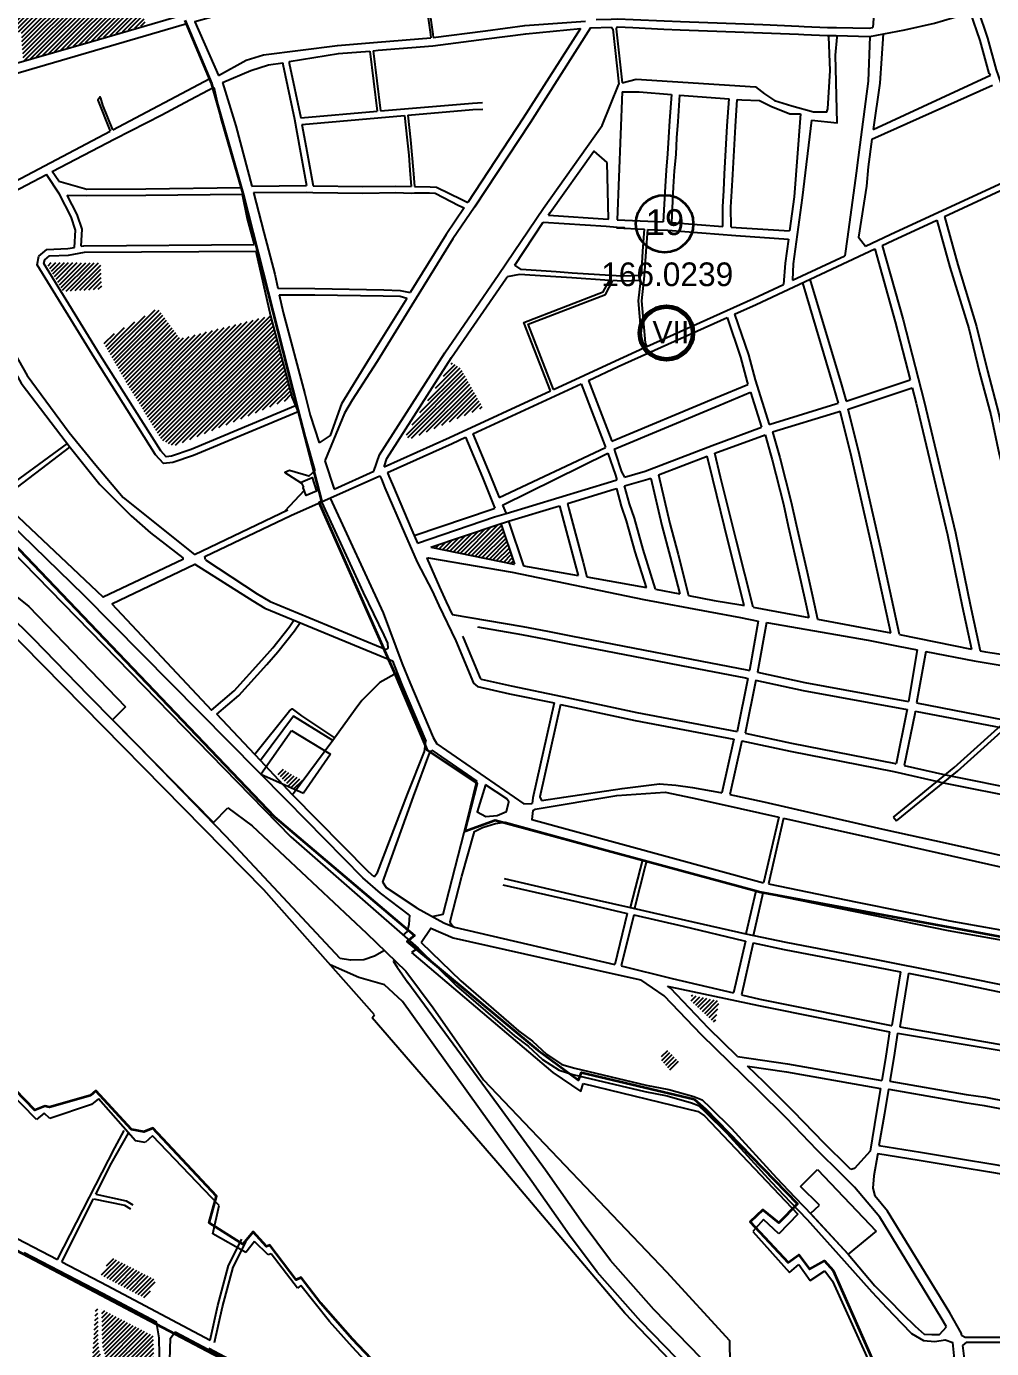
# Model space of a CAD drawing. Header units: millimetres. Extents: x 1378883 to 1389511, y 5662980 to 5673292.
# Drawn here: x 1385648 to 1386832, y 5666793 to 5668416 of the extents above; entities that cross this region are included whole.
import ezdxf
from ezdxf.enums import TextEntityAlignment as Align

# ---------------------------------------------------------------- set-up
doc = ezdxf.new("R2010")
doc.units = ezdxf.units.MM
doc.layers.add('_5Інше', color=252, linetype='Continuous', lineweight=25)
for name, color, linetype in [('N-raion', 1, 'Continuous'), ('zona', 3, 'Continuous'), ('вулиці', 7, 'Continuous'), ('ВулНазва', 7, 'Continuous'), ('КартаСкан', 252, 'Continuous'), ('район', 6, 'Continuous')]:
    doc.layers.add(name, color=color, linetype=linetype)
doc.layers.get('ВулНазва').off()
picture_1 = doc.add_image_def('image1.tif', size_in_pixel=(29607, 29619))
pattern_1 = [(45, (2.4066, 2.8008), (-2.6516504294, 2.6516504294), [])]

# ---------------------------------------------------------------- blocks, each defined once
blk = doc.blocks.new('ЛвЗд')
at = {"layer": '_5Інше', "color": 204, "linetype": 'Continuous'}
for points in [[(48641.138, 25591.431), (49033.371, 25184.782)], [(48622.86, 25542.968), (48713.65, 25469.573)], [(48713.65, 25469.573), (48831.494, 25345.779)], [(49000, 25120), (48681.568, 25447.682)], [(48831.494, 25345.779), (48815.342, 25330.071)], [(48815.342, 25330.071), (48938.712, 25203.236)], [(48997.16, 25262.27), (49034.841, 25315.663)], [(49034.841, 25315.663), (49082.917, 25286.121)], [(49082.917, 25286.121), (49049.244, 25238.514)], [(48997.16, 25262.27), (49049.244, 25238.514)], [(48938.712, 25203.236), (48956.502, 25220.957)], [(48956.502, 25220.957), (48986.086, 25198.77)], [(48986.086, 25198.77), (49125.61, 25066.186)], [(49033.371, 25184.782), (49188.751, 25047.394)], [(49134.943, 24965.646), (49000, 25120)], [(49125.61, 25066.186), (49173.432, 25019.292)], [(49188.751, 25047.394), (49180.56, 25042.065)], [(49180.56, 25042.065), (49353.402, 24893.765)], [(49173.432, 25019.292), (49206.986, 24974.155)], [(49132.126, 24962.118), (49134.943, 24965.646)], [(49206.986, 24974.155), (49268.246, 24885.364)], [(49290.166, 24776.518), (49132.126, 24962.118)], [(48719.222, 24839.556), (48646.255, 24915.233)], [(49268.246, 24885.364), (49491.284, 24648.05)], [(49353.402, 24893.765), (49387.622, 24870.182)], [(49387.622, 24870.182), (49390.55, 24879.94)], [(49390.55, 24879.94), (49531.074, 24844.892)], [(48787, 24857.75), (48735.75, 24840.75)], [(48795.5, 24864.75), (48787, 24857.75)], [(48840.5, 24813), (48795.5, 24864.75)], [(48728.81, 24847.387), (48719.222, 24839.556)], [(48735.75, 24840.75), (48728.81, 24847.387)], [(49531.074, 24844.892), (49539.024, 24839.537)], [(49539.024, 24839.537), (49652.973, 24717.991)], [(48852.5, 24810.75), (48840.5, 24813)], [(48861.75, 24819), (48852.5, 24810.75)], [(48942.75, 24733), (48861.75, 24819)], [(49439.983, 24597.689), (49290.166, 24776.518)], [(49656.431, 24752.084), (49677.277, 24772.591)], [(49677.277, 24772.591), (49748.833, 24696.39)], [(49679.603, 24728.718), (49656.431, 24752.084)], [(48935, 24698), (48942.75, 24733)], [(49668.347, 24718.814), (49679.603, 24728.718)], [(49610.517, 24711.548), (49597.614, 24697.073)], [(49629.37, 24694.074), (49610.517, 24711.548)], [(49652.973, 24717.991), (49629.37, 24694.074)], [(49714.428, 24668.567), (49668.347, 24718.814)], [(48975.043, 24674.971), (48935, 24698)], [(49597.614, 24697.073), (49642.163, 24646.453)], [(49748.833, 24696.39), (49714.428, 24668.567)], [(48986.09, 24688.418), (48975.043, 24674.971)], [(49002.706, 24671.757), (48986.09, 24688.418)], [(49006.204, 24673.005), (49002.706, 24671.757)], [(49038.507, 24630.974), (49006.204, 24673.005)], [(49491.284, 24648.05), (49568.141, 24563.491)], [(49642.163, 24646.453), (49653.559, 24656.384)], [(49653.559, 24656.384), (49667.648, 24636.459)], [(49667.648, 24636.459), (49685.365, 24648.12)], [(49685.365, 24648.12), (49694.982, 24635.408)], [(49042.533, 24634.23), (49038.507, 24630.974)], [(49077.394, 24589.563), (49042.533, 24634.23)], [(49694.982, 24635.408), (49744.118, 24525.272)], [(49504.002, 24529.651), (49439.983, 24597.689)], [(49105.551, 24558.086), (49077.394, 24589.563)], [(49568.141, 24563.491), (49568.415, 24534.546)], [(49162.624, 24495.25), (49105.551, 24558.086)]]:
    blk.add_lwpolyline(points, dxfattribs=at)

msp = doc.modelspace()

# ---------------------------------------------------------------- hatches: boundary and pattern name
at = {"layer": 'вулиці', "lineweight": -2}
h = msp.add_hatch(dxfattribs=at)
h.set_pattern_fill('ANSI31', color=5, scale=30, style=0)
h.set_pattern_definition(pattern_1)
h.paths.add_polyline_path([(1385644.2, 5668373.9), (1385750.7, 5668405.2), (1385795.1, 5668418.4), (1385730.5, 5668595.2), (1385663.1, 5668585), (1385628.6, 5668579), (1385626.8, 5668617.7), (1385542.9, 5668607.7), (1385540, 5668604.6), (1385544.9, 5668500.8), (1385550.2, 5668402.9), (1385553.8, 5668401.8), (1385584, 5668404.7), (1385641.8, 5668410)])
h.paths.add_polyline_path([(1385633.7, 5668501.5), (1385668.7, 5668501.5), (1385668.7, 5668509), (1385633.7, 5668509)], flags=24)
h = msp.add_hatch(dxfattribs=at)
h.set_pattern_fill('ANSI31', color=12, scale=30, style=0)
h.set_pattern_definition(pattern_1)
h.paths.add_polyline_path([(1385716.9, 5668092.4), (1385740.6, 5668093.7), (1385739.1, 5668126), (1385733.9, 5668126), (1385695.6, 5668126.3), (1385691.1, 5668126.5), (1385676.9, 5668126.2), (1385674.7, 5668122.6), (1385693.2, 5668091.2)])
h.paths.add_polyline_path([(1385691.6, 5668104.4), (1385730.8, 5668104.4), (1385730.8, 5668109.4), (1385691.6, 5668109.4)], flags=24)
h.paths.add_polyline_path([(1385678.8, 5668113.4), (1385825.4, 5668118.1), (1385824.6, 5668142.1), (1385678.1, 5668137.4)], flags=9)
h = msp.add_hatch(dxfattribs=at)
h.set_pattern_fill('ANSI31', color=5, scale=30, style=0)
h.set_pattern_definition(pattern_1)
h.paths.add_polyline_path([(1385809.4, 5668070.1), (1385751.1, 5668036.4), (1385751.8, 5668035.3), (1385742, 5668029.4), (1385771.5, 5667978.1), (1385814, 5667908.7), (1385828.3, 5667901.1), (1385836.3, 5667904.1), (1385974.3, 5667960.2), (1385947.4, 5668061.1), (1385836.7, 5668032.8)])
h.paths.add_polyline_path([(1385822.7, 5667974.5), (1385872.7, 5667974.5), (1385872.7, 5667982), (1385822.7, 5667982)], flags=24)
h = msp.add_hatch(dxfattribs=at)
h.set_pattern_fill('ANSI31', color=5, scale=30, style=0)
h.set_pattern_definition(pattern_1)
h.paths.add_polyline_path([(1386163.1, 5667928.9), (1386208.2, 5667948.4), (1386185.4, 5667988.8), (1386181.1, 5667996.5), (1386170.4, 5668003.5), (1386113.9, 5667915.8), (1386117.1, 5667909.1)])
h.paths.add_polyline_path([(1386129.1, 5667950.7), (1386212, 5667950.7), (1386212, 5667959.4), (1386129.1, 5667959.4)], flags=9)
h = msp.add_hatch(dxfattribs=at)
h.set_pattern_fill('ANSI31', color=5, scale=30, style=0)
h.set_pattern_definition(pattern_1)
h.paths.add_polyline_path([(1386144.3, 5667776.8), (1386246.8, 5667756), (1386230.1, 5667805.9)])
h.paths.add_polyline_path([(1386191, 5667775.4), (1386221.4, 5667775.4), (1386221.4, 5667781.6), (1386191, 5667781.6)], flags=24)
h = msp.add_hatch(dxfattribs=at)
h.set_pattern_fill('ANSI31', color=2, scale=30, style=0)
h.set_pattern_definition(pattern_1)
h.paths.add_polyline_path([(1385961.7, 5667505.2), (1385956.9, 5667498.1), (1385972.8, 5667481.7), (1385979.1, 5667478.8), (1385987.4, 5667490.1)])
h.paths.add_polyline_path([(1385950, 5667487.7), (1386000, 5667487.7), (1386000, 5667495.2), (1385950, 5667495.2)], flags=9)
h.paths.add_polyline_path([(1385977.7, 5667446.3), (1386083.2, 5667601.9), (1386063.3, 5667615.3), (1385957.8, 5667459.7)], flags=9)
h = msp.add_hatch(dxfattribs=at)
h.set_pattern_fill('ANSI31', color=2, scale=30, style=0)
h.set_pattern_definition(pattern_1)
h.paths.add_polyline_path([(1386464.6, 5667227.1), (1386463.1, 5667220.5), (1386493, 5667192.5), (1386498.4, 5667219.7)])
h.paths.add_polyline_path([(1386435.9, 5667210.2), (1386520.1, 5667210.2), (1386520.1, 5667215.2), (1386435.9, 5667215.2)], flags=9)
h = msp.add_hatch(dxfattribs=at)
h.set_pattern_fill('ANSI31', color=12, scale=30, style=0)
h.set_pattern_definition(pattern_1)
h.paths.add_polyline_path([(1386437.4, 5667135), (1386449, 5667144.9), (1386439.8, 5667154.5), (1386433.7, 5667160.2), (1386428.8, 5667156.2), (1386426.3, 5667148.2)])
h.paths.add_polyline_path([(1386418.9, 5667149), (1386458.1, 5667149), (1386458.1, 5667154), (1386418.9, 5667154)], flags=9)
h = msp.add_hatch(dxfattribs=at)
h.set_pattern_fill('ANSI31', color=2, scale=30, style=0)
h.set_pattern_definition(pattern_1)
h.paths.add_polyline_path([(1385807.3, 5666877.1), (1385751.9, 5666905.3), (1385740.2, 5666883.1), (1385795.2, 5666854.1)])
h.paths.add_polyline_path([(1385747.9, 5666878.5), (1385795.4, 5666878.5), (1385795.4, 5666886), (1385747.9, 5666886)], flags=25)
h = msp.add_hatch(dxfattribs=at)
h.set_pattern_fill('ANSI31', color=12, scale=30, style=0)
h.set_pattern_definition(pattern_1)
h.paths.add_polyline_path([(1385722.6, 5666689.3), (1385711.1, 5666690.1), (1385709.4, 5666654.2), (1385706.1, 5666605.2), (1385719.7, 5666601.8), (1385753.8, 5666593.4), (1385755.5, 5666598.3), (1385764.6, 5666595.3), (1385765.6, 5666601.7), (1385764.3, 5666617.9), (1385762.8, 5666624.8), (1385746.6, 5666624.7), (1385746.2, 5666705.2), (1385746.1, 5666716.5), (1385746, 5666726.5), (1385755.2, 5666726.6), (1385736.4, 5666796.1), (1385735.8, 5666843.2), (1385733.2, 5666844.2), (1385729.2, 5666782.3), (1385727.9, 5666762.1), (1385726.2, 5666737.8), (1385724.9, 5666728.6), (1385724.5, 5666718.1), (1385724.3, 5666711.5)])
h.paths.add_polyline_path([(1385710, 5666646.3), (1385746.3, 5666646.3), (1385746.3, 5666655), (1385710, 5666655)], flags=24)
h.paths.add_polyline_path([(1385702, 5666655.8), (1385752, 5666655.8), (1385752, 5666663.3), (1385702, 5666663.3)], flags=9)
h = msp.add_hatch(dxfattribs=at)
h.set_pattern_fill('ANSI31', color=12, scale=30, style=0)
h.set_pattern_definition(pattern_1)
h.paths.add_polyline_path([(1385804, 5666808.6), (1385741.6, 5666840.9), (1385740.6, 5666841.3), (1385741.4, 5666796.8), (1385760.3, 5666726.6), (1385774.7, 5666726.6), (1385774.7, 5666700.8), (1385805.2, 5666700.9), (1385804.9, 5666728.3), (1385804.7, 5666752.9), (1385804.8, 5666752.9)])
h.paths.add_polyline_path([(1385756.6, 5666775.6), (1385792.9, 5666775.6), (1385792.9, 5666784.4), (1385756.6, 5666784.4)], flags=24)
h.paths.add_polyline_path([(1385748.7, 5666785.1), (1385798.7, 5666785.1), (1385798.7, 5666792.6), (1385748.7, 5666792.6)], flags=24)

# ---------------------------------------------------------------- linework, layer by layer
at = {"layer": 'N-raion', "color": 1, "lineweight": 35}
msp.add_circle((1386431.1, 5668174), 35.2, dxfattribs=at)
at = {"layer": 'zona', "color": 3, "lineweight": 60}
msp.add_circle((1386433.3, 5668039.8), 32.5, dxfattribs=at)
at = {"layer": 'вулиці', "color": 7}
for points in [[(1386129.6, 5668505.1), (1386097.3, 5668493.7), (1386078.5, 5668488.8), (1386046.9, 5668478.6), (1385996.9, 5668461.4), (1385964.6, 5668449.2), (1385922.6, 5668440.6), (1385896.5, 5668433.5), (1385854.8, 5668421.9), (1385883.7, 5668356)], [(1386129.6, 5668505.1), (1386132.6, 5668483.5), (1386138.4, 5668443.4), (1386143.7, 5668406.2), (1386144.3, 5668402.4)], [(1386132.4, 5668506.1), (1386135.6, 5668483.9), (1386141.3, 5668443.8), (1386146.6, 5668406.6), (1386147.3, 5668402.7)], [(1385838.7, 5668429.5), (1385726.6, 5668397), (1385590.3, 5668357.6), (1385567.4, 5668349.1), (1385495.2, 5668311.4), (1385482.2, 5668323.4), (1385500.1, 5668387.4), (1385510.5, 5668464.5), (1385507.3, 5668497.1)], [(1386692, 5668487.8), (1386686.7, 5668414.8)], [(1386877, 5668239.3), (1386867.1, 5668258.9), (1386843.8, 5668347.8), (1386838.5, 5668362.8), (1386827.7, 5668401.8), (1386815.8, 5668437), (1386811, 5668447.5), (1386807.8, 5668460.1)], [(1386147.3, 5668402.7), (1386211.2, 5668410.9), (1386259.8, 5668417.2), (1386334.2, 5668422.7)], [(1386347.1, 5668424.9), (1386365.7, 5668425.3), (1386373.2, 5668425.7), (1386392.5, 5668424.9), (1386430.7, 5668422.9), (1386450.5, 5668422.2), (1386551.6, 5668418.4), (1386596, 5668416.5), (1386602.2, 5668416.3), (1386630.9, 5668415.1), (1386641.9, 5668415.1), (1386682.2, 5668414), (1386686.7, 5668414.8)], [(1386373.3, 5668415.7), (1386392.1, 5668414.9), (1386430.2, 5668412.9), (1386450.1, 5668412.2), (1386551.2, 5668408.4), (1386595.5, 5668406.6), (1386601.8, 5668406.3), (1386630.7, 5668405.1), (1386641.7, 5668405.1), (1386683, 5668404), (1386725.8, 5668411.9), (1386762.2, 5668420.1), (1386806.5, 5668433.3)], [(1386830.9, 5668356.3), (1386829.4, 5668358.6), (1386818.1, 5668398.9), (1386806.5, 5668433.3)], [(1385753.9, 5668289.4), (1385873.1, 5668352.3), (1385845.1, 5668419.3), (1385577.5, 5668341.4)], [(1386340.1, 5668414.7), (1386266, 5668297.9), (1386197.9, 5668194.5), (1386171.4, 5668155.3), (1386121.1, 5668073.8), (1386078.5, 5668004.8), (1386047.9, 5667957.4), (1386038.5, 5667941.6), (1386014.4, 5667882.8)], [(1386073.5, 5668386.4), (1386079.8, 5668386.9), (1386146.9, 5668392.6), (1386212.4, 5668401), (1386260.8, 5668407.3), (1386328, 5668413.8)], [(1386328, 5668413.8), (1386257.6, 5668303.4), (1386189.6, 5668200.1)], [(1386340.1, 5668414.7), (1386366.1, 5668415.3)], [(1386366.1, 5668415.3), (1386367.4, 5668413), (1386374.9, 5668345.3)], [(1386373.3, 5668415.7), (1386371.7, 5668413.4), (1386379, 5668347.1)], [(1386699.3, 5668407), (1386695.2, 5668346.4), (1386686.9, 5668289.8)], [(1385883.7, 5668356), (1385917.6, 5668375), (1385938.8, 5668381.4), (1386029.9, 5668392.8), (1386079, 5668396.9), (1386144.3, 5668402.4)], [(1386379, 5668347.1), (1386396.2, 5668351.6), (1386542.5, 5668341.9), (1386553.6, 5668333.3), (1386565.9, 5668325.1), (1386587.4, 5668318.7), (1386613.9, 5668311.2), (1386630, 5668311.2), (1386631.2, 5668315.1), (1386634.1, 5668362.1), (1386632.8, 5668403.6), (1386633.1, 5668405.1)], [(1386611.2, 5668301.2), (1386643, 5668297.8), (1386641, 5668380.8), (1386642.9, 5668402.9), (1386642.9, 5668403.3)], [(1386683, 5668404), (1386680.8, 5668349), (1386668.6, 5668255.4), (1386666.1, 5668236.2), (1386655.5, 5668158.1), (1386652.3, 5668134.7)], [(1385970.4, 5668373), (1386031, 5668382.8), (1386069.5, 5668386)], [(1385970.4, 5668373), (1385970.6, 5668371.2), (1385984.6, 5668303.8)], [(1386069.5, 5668386), (1386078.4, 5668312.1)], [(1386073.5, 5668386.4), (1386082.4, 5668312.5)], [(1385888.6, 5668347.2), (1385923.3, 5668362.3), (1385945.3, 5668368.9), (1385962.5, 5668371.7)], [(1385962.5, 5668371.7), (1385962.7, 5668369.9), (1385976.8, 5668302.2), (1385983.5, 5668266), (1385991.8, 5668220.9)], [(1385577.5, 5668341.4), (1385576.3, 5668334.3), (1385577.7, 5668328.7), (1385633.7, 5668226), (1385750.8, 5668287.8)], [(1385679.8, 5668238.1), (1385756.7, 5668278.4), (1385814.1, 5668307.8), (1385842.3, 5668322.8), (1385878, 5668341.5)], [(1385878, 5668341.5), (1385886.8, 5668303), (1385911.1, 5668218.3)], [(1385888.6, 5668347.2), (1385904.9, 5668294.1), (1385924.5, 5668220.2)], [(1386074.4, 5667870.1), (1386081.3, 5667890.2), (1386161.4, 5668015.4), (1386227.9, 5668111.9), (1386282.4, 5668193.3), (1386354.6, 5668294.7), (1386374.9, 5668345.3)], [(1386685.2, 5668277.9), (1386833.6, 5668344.2)], [(1386686.9, 5668289.8), (1386830.9, 5668356.3)], [(1385753.9, 5668289.4), (1385741.8, 5668319.4), (1385739.5, 5668328), (1385738.6, 5668329.9), (1385735.6, 5668325.6), (1385750.8, 5668287.8)], [(1386379.1, 5668335.9), (1386373.1, 5668178.8)], [(1386379.1, 5668335.9), (1386399.7, 5668335.8), (1386439.4, 5668332.8)], [(1386439.4, 5668332.8), (1386437.2, 5668300.2), (1386435.9, 5668279.9), (1386434.7, 5668259.7), (1386433.1, 5668239.7), (1386431.8, 5668219.8), (1386429.5, 5668176.2)], [(1386449.4, 5668332.1), (1386447.2, 5668299.5), (1386445.9, 5668279.3), (1386444.7, 5668259), (1386443, 5668238.9), (1386441.8, 5668219.2), (1386439.5, 5668175.6)], [(1386449.4, 5668332), (1386510.3, 5668327.4)], [(1386502.6, 5668170.7), (1386502.5, 5668194.6), (1386503.8, 5668214.6), (1386504.8, 5668234.8), (1386508, 5668294.1), (1386510.3, 5668327.4)], [(1386512.6, 5668169.9), (1386512.5, 5668194.3), (1386513.7, 5668214), (1386514.8, 5668234.3), (1386518, 5668293.5), (1386520.3, 5668326.7)], [(1386520.3, 5668326.7), (1386525.9, 5668326.2), (1386547.7, 5668325.1), (1386561.6, 5668318.5), (1386584.6, 5668309), (1386597.8, 5668308.9), (1386597.8, 5668308.9)], [(1385984.6, 5668303.8), (1386078.4, 5668312.1)], [(1386082.4, 5668312.5), (1386195.4, 5668322.2), (1386207.6, 5668322.7)], [(1386116.1, 5668307.4), (1386195.9, 5668314.2), (1386207.9, 5668314.7)], [(1386597.8, 5668308.9), (1386590, 5668206.9), (1386584.4, 5668165.1)], [(1385986.1, 5668295.9), (1386079.1, 5668304.2), (1386112.1, 5668307)], [(1385986.1, 5668295.9), (1385991.4, 5668267.4), (1385999.7, 5668222.4), (1386000, 5668220.5)], [(1386112.1, 5668307), (1386115.3, 5668276.7), (1386117.1, 5668258.2), (1386118.7, 5668239.9), (1386120.1, 5668219.6)], [(1386116.1, 5668307.4), (1386119.3, 5668277.1), (1386121.1, 5668258.6), (1386122.7, 5668240.2), (1386124.1, 5668219.8)], [(1386611.2, 5668301.2), (1386599.9, 5668205.7), (1386589, 5668124.6), (1386587.9, 5668104.6)], [(1386685.2, 5668277.9), (1386680.9, 5668243.7), (1386679, 5668220.3), (1386669.2, 5668157.3), (1386677.8, 5668146.6)], [(1386288.5, 5668184.4), (1386290.6, 5668187.6), (1386344.3, 5668262.9), (1386360.4, 5668249.3)], [(1386360.4, 5668249.3), (1386361.8, 5668179.6)], [(1386774.4, 5668182.7), (1386905.8, 5668243.8)], [(1385548.5, 5668168.9), (1385647.8, 5668221.4), (1385672.7, 5668234.4)], [(1385707.1, 5668144.9), (1385708.4, 5668166.2), (1385703, 5668182.3), (1385688.5, 5668210.3), (1385672.7, 5668234.4)], [(1385687.7, 5668226.1), (1385679.8, 5668238.1)], [(1386677.8, 5668146.6), (1386707.9, 5668160.7), (1386868, 5668235)], [(1385687.7, 5668226.1), (1385722.1, 5668216.6), (1385794.7, 5668216.9), (1385911.1, 5668218.3)], [(1385924.5, 5668220.2), (1385991.8, 5668220.9)], [(1385926.6, 5668212.3), (1385991.6, 5668212.9), (1385999.7, 5668212.5), (1386060.8, 5668211.6), (1386101.3, 5668212.3), (1386120.1, 5668211.6), (1386124.2, 5668211.8), (1386142.5, 5668211.9), (1386149.6, 5668211.7), (1386178.8, 5668196.5), (1386185.1, 5668193.4)], [(1385926.6, 5668212.3), (1385939.4, 5668163.1), (1385952.7, 5668112.2), (1385956.5, 5668094.8)], [(1386000, 5668220.5), (1386060.8, 5668219.6), (1386101.4, 5668220.3), (1386120.1, 5668219.6)], [(1386124.1, 5668219.8), (1386143.5, 5668219.2), (1386151.2, 5668219), (1386182.2, 5668203.7), (1386189.6, 5668200.1)], [(1385698.1, 5668209.1), (1385722, 5668208.6), (1385794.7, 5668208.9), (1385912.7, 5668210.3)], [(1385715.2, 5668146.3), (1385716.4, 5668167.3), (1385710.3, 5668185.4), (1385698.1, 5668209.1)], [(1385912.7, 5668210.3), (1385918.8, 5668179.9), (1385927.4, 5668148.4)], [(1385967.5, 5667465.7), (1385719, 5667717.7), (1385533.2, 5667897.9), (1385360.4, 5668049), (1385287.4, 5668103.8), (1385248.1, 5668130.8), (1385207.4, 5668153.7), (1385167.2, 5668172.5), (1385154, 5668176.3), (1385141.1, 5668179), (1385130.3, 5668172), (1385126.9, 5668165.8)], [(1386185.1, 5668193.4), (1386163, 5668160.7), (1386119.1, 5668089.6)], [(1386288.5, 5668184.4), (1386361.8, 5668179.6), (1386361.8, 5668179.6)], [(1386373.1, 5668178.8), (1386429.5, 5668176.2)], [(1386698.2, 5668147.3), (1386711.2, 5668153.4), (1386765.2, 5668178.5)], [(1386765.2, 5668178.5), (1386781.1, 5668120.7), (1386804.2, 5668045.2), (1386817.6, 5667990.9), (1386831.2, 5667939.3), (1386841.6, 5667890.9), (1386854.2, 5667842.6), (1386863.1, 5667793.7), (1386882.1, 5667696.1), (1386894.3, 5667636.1)], [(1386774.4, 5668182.7), (1386790.7, 5668123.5), (1386813.9, 5668047.8), (1386827.3, 5667993.4), (1386840.9, 5667941.7), (1386851.4, 5667893.3), (1386861.5, 5667854.2)], [(1385365.3, 5668063.8), (1385363.9, 5668069.5), (1385365.4, 5668075.5), (1385366.8, 5668077.1), (1385536.8, 5668164.3), (1385540.4, 5668162), (1385641.5, 5667978.2), (1385702, 5667898.9), (1385738.1, 5667853.8), (1385776.6, 5667815.5), (1385800.3, 5667794.3), (1385839.8, 5667763.9), (1385839.8, 5667761.6), (1385742.2, 5667715.7), (1385616.1, 5667834.7), (1385701.4, 5667899.7)], [(1385548.5, 5668168.9), (1385548.6, 5668164.3), (1385649.1, 5667987.6), (1385700.6, 5667917.5), (1385733.2, 5667877.4), (1385766.7, 5667837.7), (1385854.3, 5667768)], [(1386247.4, 5668123.3), (1386282.1, 5668176)], [(1386282.1, 5668176), (1386359.6, 5668170.9), (1386381.8, 5668169), (1386372.7, 5668168.8), (1386406.6, 5668167.3)], [(1386402.7, 5668110.3), (1386404.3, 5668140.1), (1386406.6, 5668167.3)], [(1386409.5, 5668023.1), (1386407.6, 5668027.6), (1386403.1, 5668079.4), (1386406.6, 5668109.9), (1386408.3, 5668139.8), (1386410.6, 5668167.1)], [(1386410.6, 5668167.1), (1386435.2, 5668165.9), (1386518.4, 5668159.4), (1386583, 5668155.2)], [(1386439.5, 5668175.6), (1386502.6, 5668170.7)], [(1386512.6, 5668169.9), (1386519.1, 5668169.4), (1386584.3, 5668165.1)], [(1385715.2, 5668146.3), (1385718.7, 5668146.9), (1385927.4, 5668148.4)], [(1386583, 5668155.2), (1386579, 5668125.5), (1386576.8, 5668099.4)], [(1386698.2, 5668147.3), (1386723.7, 5668056.1), (1386749.5, 5667955.9), (1386788.1, 5667794.3), (1386806.1, 5667706.4), (1386818.4, 5667649.6)], [(1385981.4, 5667942.9), (1385853.1, 5667889.5), (1385827.9, 5667880.7), (1385816.2, 5667879.6), (1385806.5, 5667890.1), (1385732, 5668008.4), (1385661.2, 5668123.6), (1385663.2, 5668134.1), (1385673.2, 5668142.4), (1385698.9, 5668143.5), (1385707.1, 5668144.9)], [(1385978.3, 5667950.3), (1385850.2, 5667897), (1385826.2, 5667888.5), (1385819.4, 5667888), (1385812.9, 5667895), (1385738.7, 5668012.6), (1385669.6, 5668125.1), (1385670.5, 5668129.8), (1385676.3, 5668134.5), (1385699.8, 5668135.5), (1385719.4, 5668138.9), (1385929.6, 5668140.4)], [(1385929.6, 5668140.4), (1385929.7, 5668140.2), (1385947.4, 5668061.1), (1385974.3, 5667960.2), (1385981.3, 5667942.8), (1386002, 5667870.7)], [(1386516.8, 5668062.9), (1386543.6, 5668075), (1386689, 5668143)], [(1386587.9, 5668104.6), (1386652.3, 5668134.7)], [(1386689, 5668143), (1386714, 5668053.5), (1386732.4, 5667982.3)], [(1386402.7, 5668110.3), (1386378.3, 5668109.5), (1386317.8, 5668113.3), (1386297.9, 5668114.9), (1386255.3, 5668117.6), (1386247.4, 5668123.3)], [(1386086.9, 5667875.6), (1386090.4, 5667885.9), (1386169.7, 5668009.8), (1386236.2, 5668106.3), (1386237.9, 5668108.9)], [(1386363.3, 5668104.4), (1386317.4, 5668107.4), (1386297.5, 5668108.9), (1386253.2, 5668111.7), (1386237.9, 5668108.9)], [(1386291.2, 5667968.9), (1386258.5, 5668052.8), (1386355.7, 5668090.4), (1386363.3, 5668104.4)], [(1386294.8, 5667970.5), (1386263.7, 5668050.5), (1386358.6, 5668087.2), (1386367.6, 5668104.2)], [(1386402, 5668104.2), (1386378.2, 5668103.5), (1386367.6, 5668104.2)], [(1386405.8, 5668021.5), (1386403.7, 5668026.6), (1386399.1, 5668079.4), (1386402, 5668104.2)], [(1386409.5, 5668023.1), (1386540.3, 5668082.3), (1386576.8, 5668099.4)], [(1386600.4, 5668101.6), (1386638.5, 5667973.3), (1386644.1, 5667953.5)], [(1386609.5, 5668105.9), (1386648.1, 5667976.1), (1386653.8, 5667956)], [(1385956.5, 5668094.8), (1386002, 5668094.5), (1386086.8, 5668092.8), (1386106.8, 5668092), (1386119.1, 5668089.6)], [(1385958.2, 5668086.8), (1386001.9, 5668086.5), (1386085.9, 5668085.3), (1386106.8, 5668085), (1386114.8, 5668082.6)], [(1385958.2, 5668086.8), (1385963, 5668064.9), (1385989.5, 5667965.3), (1385996.4, 5667939.1), (1386007.3, 5667904.8)], [(1386114.8, 5668082.6), (1386112.6, 5668079), (1386070, 5668010), (1386034.8, 5667952.7), (1386020.8, 5667914.1), (1386007.3, 5667904.8)], [(1386337.8, 5667981.6), (1386374.3, 5667998.5), (1386507.7, 5668058.8)], [(1386507.7, 5668058.8), (1386524.4, 5668010.2), (1386532.5, 5667979.5), (1386533.4, 5667976.6)], [(1386516.8, 5668062.9), (1386534, 5668013.1), (1386542.1, 5667982.3), (1386559.6, 5667927.5)], [(1386294.8, 5667970.5), (1386371, 5668005.7), (1386405.8, 5668021.5)], [(1386086.9, 5667875.6), (1386167.1, 5667911.5), (1386291.2, 5667968.9)], [(1386195.9, 5667916), (1386328.7, 5667977.4)], [(1386328.7, 5667977.4), (1386357.8, 5667901.8), (1386358.7, 5667899.4)], [(1386337.8, 5667981.6), (1386366.5, 5667907.1)], [(1386366.5, 5667907.1), (1386493.7, 5667960.1), (1386533.4, 5667976.6)], [(1386369.2, 5667897.4), (1386497.6, 5667950.9), (1386536.5, 5667967.1)], [(1386536.5, 5667967.1), (1386550.2, 5667924.1)], [(1386653.8, 5667956), (1386732.4, 5667982.3)], [(1386656.2, 5667946.3), (1386734.9, 5667972.6)], [(1386734.9, 5667972.6), (1386739.8, 5667953.5), (1386778.3, 5667792.2), (1386796.3, 5667704.3), (1386807.8, 5667651.5)], [(1386559.6, 5667927.5), (1386560.5, 5667927.9), (1386641.3, 5667952.8), (1386644.1, 5667953.5)], [(1386563.7, 5667918.4), (1386644.1, 5667943.2), (1386646.5, 5667943.8)], [(1386708.6, 5667671.6), (1386686.5, 5667773), (1386660.4, 5667887.8), (1386646.5, 5667943.9)], [(1386719.3, 5667669.6), (1386696.3, 5667775.1), (1386670.1, 5667890.1), (1386656.2, 5667946.3)], [(1386711.8, 5667445.6), (1386786.5, 5667506.3), (1386860.3, 5667573.1), (1386909.2, 5667623.4), (1386933, 5667634.4), (1387047.2, 5667641.9), (1387052.3, 5667645.3), (1387077.7, 5667663.3), (1387106.5, 5667682.2), (1387167.4, 5667726.2), (1387259.8, 5667786.6), (1387347.1, 5667849.5), (1387493.5, 5667949)], [(1386715.6, 5667441), (1386790.4, 5667501.8), (1386864.5, 5667568.7), (1386912.7, 5667618.4), (1386934.5, 5667628.5), (1387049.1, 5667636), (1387055.7, 5667640.3), (1387081.1, 5667658.3), (1387109.9, 5667677.2), (1387170.8, 5667721.3), (1387263.2, 5667781.7), (1387350.6, 5667844.6), (1387496.9, 5667944)], [(1386382.1, 5667862.8), (1386407.4, 5667870), (1386489.3, 5667901.7), (1386550.2, 5667924.1)], [(1386563.7, 5667918.4), (1386570.9, 5667892.7), (1386572.5, 5667886.8), (1386586.6, 5667832.1), (1386592.7, 5667804.7), (1386606.1, 5667746.1), (1386612.6, 5667716.9), (1386618.9, 5667688.5)], [(1385698.1, 5667904), (1385610.6, 5667840.2)], [(1386091, 5667868.7), (1386170.4, 5667904.3), (1386186.8, 5667911.8)], [(1386186.8, 5667911.8), (1386207.5, 5667862.4), (1386221.5, 5667827.7), (1386222.9, 5667824.6)], [(1386195.9, 5667916), (1386216.8, 5667866.2), (1386228.2, 5667837.8)], [(1386492.8, 5667892.3), (1386554.3, 5667914.9)], [(1386554.3, 5667914.9), (1386561.3, 5667890), (1386562.9, 5667884.2), (1386576.9, 5667829.8), (1386582.9, 5667802.5), (1386596.3, 5667743.9), (1386602.8, 5667714.8), (1386608.2, 5667690.5)], [(1386228.2, 5667837.8), (1386358.7, 5667899.4)], [(1386232.1, 5667828.5), (1386361.5, 5667892.2)], [(1386361.5, 5667892.2), (1386371, 5667865.3), (1386372.6, 5667859.7)], [(1386369.2, 5667897.4), (1386370.4, 5667893), (1386378.4, 5667869.5), (1386382.1, 5667862.8)], [(1386423.5, 5667865.5), (1386483.4, 5667888.7)], [(1386528.9, 5667705.3), (1386509.7, 5667782), (1386490.1, 5667860.5), (1386483.4, 5667888.7)], [(1386539.6, 5667703.4), (1386519.4, 5667784.4), (1386499.8, 5667862.9), (1386492.8, 5667892.3)], [(1386002, 5667870.7), (1385994.4, 5667864.2), (1385971, 5667870.9), (1385965.3, 5667868.5), (1385984.4, 5667856.2), (1385998.6, 5667862.3), (1386003.9, 5667845.8), (1385991.4, 5667840.2), (1385988.7, 5667846.3), (1385965.3, 5667821.1)], [(1386014.4, 5667882.8), (1386025.5, 5667848.2)], [(1386025.5, 5667848.2), (1386074.4, 5667870.1)], [(1385867, 5667765.3), (1385972.4, 5667815.6), (1386081.8, 5667864.6)], [(1385984.4, 5667856.2), (1385984.7, 5667855.6), (1385986.1, 5667854.7), (1385988, 5667850.5), (1385987.3, 5667849.5), (1385988.7, 5667846.3)], [(1386081.8, 5667864.6), (1386083.6, 5667860.3), (1386088, 5667849.8), (1386111.8, 5667793.9), (1386127.5, 5667758.6), (1386146, 5667723.4), (1386154.1, 5667705.4), (1386174.9, 5667662), (1386196.7, 5667609.8), (1386201.7, 5667605.7), (1386240.8, 5667597), (1386295.5, 5667585.6)], [(1386091, 5667868.7), (1386092.8, 5667864.2), (1386097.2, 5667853.7), (1386121, 5667797.8), (1386128.1, 5667781.9)], [(1386236.7, 5667818.4), (1386366.1, 5667857.5), (1386372.6, 5667859.7)], [(1386381.8, 5667852.3), (1386410.6, 5667860.5), (1386414.1, 5667861.8)], [(1386414.1, 5667861.8), (1386427.7, 5667803.3), (1386437.9, 5667765.2), (1386449.7, 5667719.7)], [(1386423.5, 5667865.5), (1386437.4, 5667805.8), (1386447.6, 5667767.7), (1386460.6, 5667717.6)], [(1386311.9, 5667830.7), (1386369.2, 5667848), (1386372.3, 5667849.1)], [(1386408.9, 5667727.3), (1386395.1, 5667771.2), (1386384.5, 5667809.3), (1386378.4, 5667827.2), (1386372.3, 5667849.1)], [(1386420.1, 5667725.2), (1386404.7, 5667774.1), (1386394, 5667812.3), (1386388, 5667830.2), (1386381.8, 5667852.3)], [(1385854.3, 5667768), (1385969, 5667822.9)], [(1386010.3, 5667832.6), (1386061.2, 5667721.2), (1386086.6, 5667669), (1386091.2, 5667659), (1386091.4, 5667652.7), (1386091.4, 5667652.7), (1386089.3, 5667651.3)], [(1386020.6, 5667837.2), (1386085.8, 5667696.2), (1386109.3, 5667633.6), (1386118.6, 5667610.9), (1386147, 5667543.3), (1386151.6, 5667535.6), (1386258.5, 5667461.7), (1386268.7, 5667462)], [(1386124, 5667791.1), (1386219.4, 5667823.6), (1386222.9, 5667824.6)], [(1386232.1, 5667828.5), (1386236.7, 5667818.4)], [(1386239.7, 5667808.8), (1386302.3, 5667827.8)], [(1386302.3, 5667827.8), (1386303.9, 5667821.5), (1386321.5, 5667755.7), (1386325, 5667742.2)], [(1386311.9, 5667830.7), (1386313.6, 5667824), (1386331.2, 5667758.2), (1386335.8, 5667740.3)], [(1386128.1, 5667781.9), (1386222.5, 5667814.1), (1386236.7, 5667818.4)], [(1386144.3, 5667776.8), (1386225.5, 5667804.5), (1386239.7, 5667808.8)], [(1386230.1, 5667805.9), (1386246.8, 5667756)], [(1386239.7, 5667808.8), (1386258, 5667754)], [(1386032.9, 5667271.8), (1385893.3, 5667421.5), (1385787.1, 5667531.1), (1385724.6, 5667594.3), (1385656.7, 5667664.2), (1385593.9, 5667726), (1385536.9, 5667778.3), (1385516.9, 5667794.5)], [(1386144.3, 5667776.8), (1386246.1, 5667756.1), (1386246.8, 5667756)], [(1385752.7, 5667707.4), (1385854.6, 5667756.2), (1385926, 5667710.8), (1385940.6, 5667702.1), (1386097.2, 5667637.3)], [(1385867.6, 5667761.5), (1385867, 5667765.3)], [(1385867.6, 5667761.5), (1385931.1, 5667719.7), (1385947.1, 5667710.2), (1386089.3, 5667651.3)], [(1386139.4, 5667763.5), (1386141.3, 5667763.9), (1386244.2, 5667746.3), (1386405.5, 5667712.6), (1386484.6, 5667698.1), (1386524.3, 5667690.6), (1386546.1, 5667686), (1386546.1, 5667686), (1386546.1, 5667686)], [(1386139.4, 5667763.5), (1386155, 5667727.8), (1386163.2, 5667709.6), (1386170.5, 5667694.3)], [(1386258, 5667754), (1386325, 5667742.2)], [(1386335.8, 5667740.3), (1386401.8, 5667728.7), (1386408.9, 5667727.3)], [(1386420.1, 5667725.2), (1386449.7, 5667719.7)], [(1385752.7, 5667707.4), (1385875, 5667576.6), (1385903, 5667600.6), (1385937, 5667638.3), (1385950.6, 5667653.4), (1385970.4, 5667678.8), (1385976.3, 5667687.3)], [(1386460.6, 5667717.6), (1386491.8, 5667711.4), (1386524.6, 5667706), (1386528.9, 5667705.3)], [(1386170.5, 5667694.3), (1386257.3, 5667679.4), (1386287.4, 5667673.8), (1386316, 5667668.2), (1386394.3, 5667652.7), (1386453.3, 5667641.4), (1386532.2, 5667626.1), (1386535.1, 5667625.5)], [(1386539.6, 5667703.4), (1386608.2, 5667690.5)], [(1385881.6, 5667571.7), (1385908.6, 5667594.8), (1385943, 5667633), (1385956.7, 5667648.2), (1385976.9, 5667674.1), (1385983.8, 5667684.2)], [(1386201.6, 5667678.9), (1386255.5, 5667669.6), (1386285.5, 5667664), (1386314.1, 5667658.4), (1386392.4, 5667642.9), (1386451.4, 5667631.5), (1386530.2, 5667616.4), (1386533.1, 5667615.7)], [(1386546.1, 5667686), (1386535.1, 5667625.5)], [(1386556, 5667684.3), (1386544.9, 5667623.6), (1386544.9, 5667623.4)], [(1386556, 5667684.3), (1386680.7, 5667662.7), (1386717.5, 5667655.3), (1386741, 5667650.9)], [(1386618.9, 5667688.5), (1386671.1, 5667678.6), (1386708.6, 5667671.6)], [(1386183.2, 5667667.7), (1386184, 5667666.1), (1386205, 5667615.9), (1386206.2, 5667614.9), (1386242.9, 5667606.8), (1386305.4, 5667593.7), (1386397, 5667573.7), (1386520.1, 5667550.7)], [(1386719.3, 5667669.6), (1386807.8, 5667651.5)], [(1386741, 5667650.9), (1386730.4, 5667587.3)], [(1386751.8, 5667648.8), (1386740.3, 5667585.6)], [(1386751.8, 5667648.8), (1386811.1, 5667637.4), (1386872, 5667626.9), (1386894.8, 5667623.3), (1386915.2, 5667620.6), (1386915.2, 5667620.6), (1386976.4, 5667606.3)], [(1386818.4, 5667649.6), (1386825, 5667648.4), (1386857.5, 5667643.3), (1386894.3, 5667636.1)], [(1386097.2, 5667637.3), (1386100, 5667629.9), (1386109.3, 5667607), (1386138.1, 5667538.7)], [(1386103, 5667622.6), (1386081.7, 5667610.8), (1386059.6, 5667588.5), (1386051.3, 5667577.7), (1386023.9, 5667539.7), (1385974.7, 5667472.7), (1385935.1, 5667514.8), (1385881.6, 5667571.7)], [(1386533.1, 5667615.7), (1386520.1, 5667550.7)], [(1386542.9, 5667613.7), (1386529.9, 5667548.6)], [(1386542.8, 5667613.6), (1386601.2, 5667601), (1386728.7, 5667577.5)], [(1386544.9, 5667623.4), (1386603.2, 5667610.8), (1386730.4, 5667587.4)], [(1385928.1, 5667522.2), (1385970.9, 5667575.8), (1385974, 5667578.2), (1385985.5, 5667569.7), (1386026.2, 5667542.8)], [(1386295.5, 5667585.6), (1386269.5, 5667469.3), (1386268.7, 5667462)], [(1386303.3, 5667583.9), (1386277.9, 5667470.4), (1386280.1, 5667466)], [(1386303.3, 5667583.9), (1386395.1, 5667563.9), (1386516.1, 5667541.2)], [(1386728.7, 5667577.5), (1386728.1, 5667573.9), (1386715.4, 5667511)], [(1386740.3, 5667585.6), (1386847.3, 5667564.8), (1386863.4, 5667562), (1386963.5, 5667543.8), (1386967.1, 5667543)], [(1386023.9, 5667539.7), (1385975.9, 5667569.2), (1385935.1, 5667514.8)], [(1386738.6, 5667575.7), (1386738, 5667572.1), (1386725.2, 5667508.8)], [(1386738.4, 5667575.7), (1386845.5, 5667555), (1386861.6, 5667552.2), (1386961.5, 5667534.1), (1386963.3, 5667533.6)], [(1386529.9, 5667548.6), (1386587, 5667536.1), (1386714.6, 5667511.2), (1386715.4, 5667511)], [(1386074.8, 5667372.2), (1386078.9, 5667377.3), (1386115.5, 5667473.8), (1386136.5, 5667526), (1386138.1, 5667538.7)], [(1386516.1, 5667541.2), (1386501.4, 5667475.3)], [(1386525.9, 5667539.2), (1386511.1, 5667473.1)], [(1386525.9, 5667539.2), (1386585, 5667526.3), (1386712.5, 5667501.4), (1386773.5, 5667487.7), (1386871.8, 5667468.1), (1386948.6, 5667453.6)], [(1386085.2, 5667365.4), (1386087, 5667370.6), (1386122.9, 5667470.8), (1386143.2, 5667524.9), (1386145.6, 5667527.6)], [(1386145.6, 5667527.6), (1386200.7, 5667489.5)], [(1386725.2, 5667508.8), (1386775.6, 5667497.5), (1386873.7, 5667477.9), (1386949.5, 5667463.6)], [(1386146, 5667323.6), (1386159.3, 5667326.3), (1386188.8, 5667441.1), (1386200.7, 5667489.5)], [(1386211.2, 5667485.2), (1386201.2, 5667452), (1386211.7, 5667446.2), (1386225.5, 5667447.3), (1386237.1, 5667452.3), (1386240, 5667464.2), (1386237.6, 5667467.8), (1386211.2, 5667485.2)], [(1386280.1, 5667466), (1386307.3, 5667470.1), (1386379.1, 5667480.4), (1386424.7, 5667486.4), (1386444.8, 5667484.8), (1386465.5, 5667482), (1386499.5, 5667475.7), (1386501.4, 5667475.3)], [(1386118.3, 5667325), (1386082.5, 5667352.2), (1386060.9, 5667371), (1385967.5, 5667465.7)], [(1386074.8, 5667372.2), (1386067.7, 5667378.3), (1385974.7, 5667472.7)], [(1386269.4, 5667453.5), (1386272.4, 5667455.1), (1386372.6, 5667471.8), (1386431.8, 5667476.1), (1386465.1, 5667469.3), (1386500.3, 5667461.5), (1386500.3, 5667461.5), (1386571.3, 5667445.4)], [(1386511.1, 5667473.1), (1386552.8, 5667464.1), (1386699, 5667430.7), (1386778.9, 5667413.2), (1386912.5, 5667383.2), (1386934, 5667378.8)], [(1386269.4, 5667453.5), (1386268.3, 5667442.5), (1386547.8, 5667365.8), (1386552.6, 5667364.8)], [(1386173.2, 5667310.4), (1386170.7, 5667312), (1386168.9, 5667314.4), (1386168.1, 5667317.2), (1386182.5, 5667373.1), (1386197.8, 5667427.7), (1386207.5, 5667432.6), (1386223.6, 5667437.6), (1386235.4, 5667439.1), (1386545, 5667354.1), (1386665.1, 5667329.4), (1386779, 5667306.3), (1386871.2, 5667289.8), (1386918.2, 5667283.1)], [(1386571.3, 5667445.4), (1386552.6, 5667364.8)], [(1386577.1, 5667444.1), (1386558.4, 5667363.6)], [(1386577.1, 5667444.1), (1386617.1, 5667435.1), (1386688.8, 5667419.1), (1386828.6, 5667387.5), (1386928.8, 5667365.3)], [(1386711.8, 5667445.6), (1386715.6, 5667441)], [(1386403.9, 5667392.9), (1386389, 5667334.4)], [(1386395.4, 5667332.9), (1386394.7, 5667334.1), (1386407.7, 5667385.7), (1386409.2, 5667391.4)], [(1386234.1, 5667370.1), (1386326.9, 5667348.4), (1386387.2, 5667334.8), (1386456.7, 5667318.8), (1386530.8, 5667302.2), (1386579.7, 5667291.8), (1386692.8, 5667270.1), (1386768.8, 5667255.3), (1386843.5, 5667239.9), (1386908, 5667226.8)], [(1386127.5, 5667333.8), (1386089.9, 5667358.7), (1386085.2, 5667365.4)], [(1386232.5, 5667362.5), (1386324.8, 5667341.5), (1386385.3, 5667327.1)], [(1386542.9, 5667354.7), (1386530.8, 5667302.2)], [(1386540.1, 5667300.2), (1386552.2, 5667352.7)], [(1386558.4, 5667363.6), (1386667.5, 5667341.1), (1386781.2, 5667318), (1386873.1, 5667301.7), (1386919.8, 5667294.9)], [(1386118.3, 5667325), (1386117.3, 5667313.5), (1386115.4, 5667305.2), (1386110.1, 5667300.7)], [(1386127.5, 5667333.8), (1386160.2, 5667315.7), (1386173.2, 5667310.4), (1386370.2, 5667264.6)], [(1386385.3, 5667327.1), (1386370.2, 5667264.6)], [(1386393.2, 5667325.3), (1386378, 5667262.7)], [(1386393.2, 5667325.3), (1386453.9, 5667311.6), (1386528.8, 5667293.4), (1386530.2, 5667293.1)], [(1386132.4, 5667291.4), (1386144.3, 5667309.1), (1386171.7, 5667297.2), (1386366.6, 5667253.6), (1386402, 5667245.5)], [(1386132.4, 5667291.4), (1386181.1, 5667244.3), (1386251.9, 5667183.1), (1386269, 5667170.5), (1386286.1, 5667154.4), (1386305.2, 5667141.9), (1386320.8, 5667137.3), (1386408.6, 5667116.3), (1386436.1, 5667111), (1386466.8, 5667102.3), (1386477.2, 5667098.5), (1386486.9, 5667088.8), (1386513.1, 5667063.2), (1386568.3, 5667002.7), (1386591.1, 5666978.7), (1386612, 5666956.9)], [(1386530.2, 5667293.1), (1386515.6, 5667229.6)], [(1386539.9, 5667291), (1386525.4, 5667227.3)], [(1386539.9, 5667291), (1386577.9, 5667282.9), (1386691.1, 5667261.3), (1386720.4, 5667255.6)], [(1386087.3, 5667281.7), (1386075.3, 5667274.7), (1386062.1, 5667270.4), (1386045.6, 5667269.9), (1386032.9, 5667271.8)], [(1386099.3, 5667270.1), (1386098.4, 5667268.2), (1386102.9, 5667261.4), (1386116.2, 5667242.6)], [(1386128.6, 5667284.6), (1386175.7, 5667238.4), (1386246.9, 5667176.9), (1386263.8, 5667164.3), (1386281.1, 5667148), (1386301.8, 5667134.6), (1386318.7, 5667129.6), (1386406.9, 5667108.5), (1386434.2, 5667103.2), (1386464.3, 5667094.7), (1386472.8, 5667091.6), (1386481.3, 5667083.1), (1386507.3, 5667057.6), (1386562.4, 5666997.3), (1386585.3, 5666973.2), (1386606.2, 5666951.3)], [(1385871.9, 5666793.5), (1386016.5, 5666716.5), (1386107.7, 5666670.2), (1386120.7, 5666663.3), (1386288.7, 5666597.7), (1386345.3, 5666575.3), (1386364.5, 5666571.8), (1386380.4, 5666576), (1386397.6, 5666588), (1386467.2, 5666650.2), (1386519.3, 5666697.7), (1386520.4, 5666704.4), (1386517.5, 5666711.4), (1386495.4, 5666730.5), (1386460.4, 5666766.1), (1386402, 5666826.2), (1386348.4, 5666886.8), (1386314.4, 5666932.1), (1386268.2, 5666998.2), (1386215.4, 5667071.2), (1386109.7, 5667219.1), (1386087.4, 5667239.5), (1386055.9, 5667248.6), (1386020.8, 5667264)], [(1386378, 5667262.7), (1386440.5, 5667247.4), (1386515.6, 5667229.6)], [(1386720.4, 5667255.6), (1386710, 5667189.6)], [(1386730.3, 5667253.7), (1386719.9, 5667187.8)], [(1386730.3, 5667253.7), (1386767, 5667246.5), (1386841.7, 5667231.1), (1386906.2, 5667218)], [(1386546.3, 5666716.9), (1386532.1, 5666727.4), (1386510.6, 5666746.1), (1386475.9, 5666781.3), (1386417.7, 5666841.1), (1386364.6, 5666901.2), (1386331, 5666946), (1386284.9, 5667011.9), (1386232, 5667085), (1386116.2, 5667242.6)], [(1386776.8, 5666819.8), (1386770.6, 5666830.9), (1386695, 5666954.5), (1386664.1, 5666991.1), (1386648.2, 5667007.2), (1386618.3, 5667036.5), (1386580.8, 5667075.7), (1386544.7, 5667111.5), (1386476.3, 5667178.1), (1386430.7, 5667226.2), (1386402, 5667245.5)], [(1386434.6, 5667238.1), (1386438.4, 5667237.2), (1386546.2, 5667214.1), (1386706.9, 5667182)], [(1386520.7, 5667151.5), (1386484.8, 5667186.5), (1386438.5, 5667235.4), (1386434.7, 5667238.1)], [(1386525.4, 5667227.3), (1386547.9, 5667221.9), (1386709, 5667189.7), (1386710, 5667189.6)], [(1386706.9, 5667182), (1386702.4, 5667152.1), (1386697.5, 5667122.2)], [(1386716.8, 5667180.3), (1386712.3, 5667150.5), (1386707.5, 5667121.4)], [(1386716.8, 5667180.3), (1386892.9, 5667150.6)], [(1386719.9, 5667187.8), (1386894.8, 5667157.2)], [(1386520.7, 5667151.5), (1386582.1, 5667142.7), (1386697.5, 5667122.2)], [(1386659.6, 5667012.7), (1386656.7, 5667015.7), (1386626.9, 5667045), (1386589.4, 5667084.2), (1386553.1, 5667120.1), (1386532.9, 5667139.7)], [(1386532.9, 5667139.7), (1386580.5, 5667132.8), (1386696.2, 5667112.2)], [(1386695.9, 5667112.3), (1386691.1, 5667083.3), (1386683.3, 5667035.5), (1386664.1, 5667013.9), (1386659.6, 5667012.7)], [(1386705.9, 5667111.5), (1386701, 5667081.7), (1386693.8, 5667042.1)], [(1386705.9, 5667111.5), (1386706.3, 5667111.5), (1386799.6, 5667095.2), (1386823.1, 5667091.6), (1386876.9, 5667081.1), (1386882.8, 5667080)], [(1386707.5, 5667121.4), (1386707.6, 5667121.4), (1386801.2, 5667105), (1386824.8, 5667101.5), (1386878.8, 5667091), (1386884.2, 5667089.9)], [(1385686.1, 5666902.2), (1385756.6, 5667039.3), (1385768.1, 5667060.8)], [(1385733.2, 5666982.5), (1385752.3, 5667020.6), (1385773.2, 5667057.3)], [(1386693.8, 5667042.1), (1386745.1, 5667034), (1386796.5, 5667025.7), (1386831.4, 5667019.6), (1386848.1, 5667017), (1386869.2, 5667013.1)], [(1385437.8, 5667032), (1385617, 5666938.2), (1385686.1, 5666902.2)], [(1386692.6, 5667032.3), (1386692.3, 5667030.6), (1386688, 5667005), (1386686.7, 5666990.1)], [(1386692.6, 5667032.3), (1386743.5, 5667024.1), (1386794.8, 5667015.8), (1386829.8, 5667009.8), (1386846.4, 5667007.1), (1386867.4, 5667003.3)], [(1385691.4, 5666899.4), (1385730.4, 5666977)], [(1385730.4, 5666977), (1385768.3, 5666968.9), (1385775.6, 5666964.4)], [(1385733.2, 5666982.5), (1385770.5, 5666974.5), (1385778.7, 5666969.5)], [(1386686.7, 5666990.1), (1386688.9, 5666980.3)], [(1386795.6, 5666809.5), (1386795.4, 5666811.3), (1386780.9, 5666837), (1386704.7, 5666961.6), (1386688.9, 5666980.3)], [(1386606.2, 5666951.3), (1386651.3, 5666900.6), (1386685.2, 5666862.6), (1386703.6, 5666843), (1386721.7, 5666824), (1386734.2, 5666811.3), (1386748.7, 5666802.7), (1386762.5, 5666801.6), (1386775.4, 5666803.9), (1386784.6, 5666800.3)], [(1386612, 5666956.9), (1386656.5, 5666908.8), (1386688.9, 5666869.8), (1386705.9, 5666853.2), (1386723.1, 5666835.8), (1386738.6, 5666820.3), (1386749.4, 5666810.5), (1386759.1, 5666810.1), (1386768.4, 5666810.3), (1386776.8, 5666819.8)], [(1386797.1, 5666796.7), (1386802.1, 5666800.9), (1386862.7, 5666800.8), (1386883.5, 5666808.6), (1386920.8, 5666844.9), (1386942.3, 5666860.8), (1386959.5, 5666874.1), (1386966.1, 5666885.5), (1386966.6, 5666909.6), (1386959.7, 5666922.5), (1386932.4, 5666929.8), (1386926.3, 5666931.2)], [(1385873.4, 5666803.2), (1385883, 5666845.7), (1385896.2, 5666895), (1385912.2, 5666927.2)], [(1385878.9, 5666800.3), (1385888.8, 5666844.2), (1385901.8, 5666892.8), (1385917.6, 5666924.5)], [(1386795.6, 5666809.5), (1386799.9, 5666807), (1386861.6, 5666806.8), (1386880.2, 5666813.7), (1386916.9, 5666849.5), (1386938.7, 5666865.6), (1386954.9, 5666878.1), (1386960.1, 5666887.2), (1386960.6, 5666908.2), (1386955.6, 5666917.4), (1386931, 5666923.9), (1386920.7, 5666926.4)], [(1385645.4, 5666911), (1385741.6, 5666861), (1385807.5, 5666825.9)], [(1385691.4, 5666899.4), (1385747.3, 5666870.3), (1385873.4, 5666803.2)], [(1385678.7, 5666232.6), (1385679.9, 5666232.4), (1385685.3, 5666242.8), (1385687, 5666248.9), (1385690.8, 5666274.3), (1385703.2, 5666316.2), (1385723.5, 5666375), (1385763.8, 5666488.6), (1385767.1, 5666506.9), (1385783.4, 5666552.4), (1385789.8, 5666570), (1385814, 5666634.4), (1385814.1, 5666669.9), (1385811.8, 5666763.4), (1385810.9, 5666806.2), (1385807.5, 5666825.9)], [(1385687.6, 5666223.8), (1385687.8, 5666230.3), (1385692.8, 5666239.8), (1385694.8, 5666247.2), (1385698.6, 5666272.6), (1385710.8, 5666313.8), (1385731, 5666372.4), (1385771.6, 5666486.5), (1385774.9, 5666504.8), (1385790.9, 5666549.7), (1385797.3, 5666567.2), (1385822, 5666633), (1385822.1, 5666669.8), (1385823.7, 5666765.1), (1385824.9, 5666805.9), (1385830.5, 5666813.6)], [(1385830.5, 5666813.6), (1386017.7, 5666714), (1386051.8, 5666696.6)], [(1386735.3, 5666621.6), (1386745.8, 5666645.2), (1386750.4, 5666665.4), (1386772.8, 5666724.7), (1386780.5, 5666753), (1386786.5, 5666784), (1386784.6, 5666800.3)], [(1386757.2, 5666641.4), (1386761.9, 5666661.9), (1386784.2, 5666721), (1386792.2, 5666750.3), (1386798.6, 5666783.6), (1386797.1, 5666796.7)]]:
    msp.add_lwpolyline(points, dxfattribs=at)
at = {"layer": 'район', "color": 6, "lineweight": 35}
for points in [[(1387517.1, 5666659.2), (1387567.5, 5666898.7), (1387609.4, 5666941.2), (1387584.5, 5666960.5), (1387334.7, 5666725.7), (1387142.4, 5667383.7), (1387027.8, 5667349.6), (1387049.4, 5667264.9), (1386913.6, 5667285.4), (1386547.6, 5667353.3), (1386543.4, 5667354.4), (1386223.3, 5667441.5), (1386185.8, 5667427.9), (1386201.1, 5667486.9), (1386140.3, 5667527.1), (1386136.9, 5667535.5), (1386101.5, 5667619.2), (1386091.3, 5667642.1), (1386007.2, 5667831.8), (1386010.6, 5667833.2), (1385981.7, 5667945.3), (1385914.2, 5668211.2), (1385875.4, 5668345.6), (1385843, 5668423.5)], [(1385577.7, 5667837.8), (1385952.3, 5667445.7), (1386124.3, 5667300.1), (1386115.3, 5667292.9), (1386275.7, 5667159.2), (1386325.5, 5667122.4), (1386329.1, 5667131.9), (1386467.3, 5667099.2), (1386481.4, 5667087), (1386594, 5666970.6), (1386571.2, 5666947.2), (1386551.7, 5666963.2), (1386536.2, 5666948.5), (1386582.8, 5666898.8), (1386595.7, 5666908.1), (1386608.7, 5666890.3), (1386627.4, 5666900.6), (1386637.8, 5666888.7), (1386687.2, 5666777.4)], [(1386102.2, 5666747.8), (1386048.3, 5666804.6), (1386009.3, 5666848.6), (1385985, 5666880.4), (1385979.2, 5666877.3), (1385946.6, 5666919.8), (1385942.6, 5666918.3), (1385926.1, 5666936.3), (1385913.8, 5666921.3), (1385872.2, 5666947.2), (1385881.2, 5666980), (1385803.1, 5667063.7), (1385792.3, 5667059), (1385777, 5667061.8), (1385733.4, 5667109.5), (1385726.6, 5667103.8), (1385676.2, 5667089.2), (1385670.5, 5667090.7), (1385658.5, 5667085.5), (1385585.4, 5667160.7)], [(1385627.6, 5666918), (1385806.8, 5666823.5), (1386049.5, 5666695.6), (1386270.5, 5666602.3), (1386347.6, 5666571.4), (1386382.8, 5666573.8), (1386419.5, 5666607.2)]]:
    msp.add_lwpolyline(points, dxfattribs=at)

# ---------------------------------------------------------------- block references
at = {"layer": 'ВулНазва', "color": 7, "lineweight": 9, "rotation": 0.3369352804470327}
msp.add_blockref('ЛвЗд', (1337088, 5641948.4), dxfattribs=at)

# ---------------------------------------------------------------- texts
at = {"layer": 'N-raion', "color": 1, "lineweight": 35}
msp.add_text('19', height=31.73, dxfattribs=at).set_placement((1386408, 5668160.1))
msp.add_text('166.0239', height=29.05, dxfattribs=at).set_placement((1386434.3, 5668097.4), align=Align.CENTER)
at = {"layer": 'zona', "color": 3, "lineweight": 60}
msp.add_text('VII', height=27.66, dxfattribs=at).set_placement((1386416.2, 5668027))

# ---------------------------------------------------------------- pictures from other files: only their frames are drawn
at = {"layer": 'КартаСкан'}
image = msp.add_image(picture_1, insert=(1378952, 5663192.3), size_in_units=(10026.9, 10031), rotation=0.39543, dxfattribs=at)
image.dxf.flags = 15

doc.saveas('drawing.dxf')
